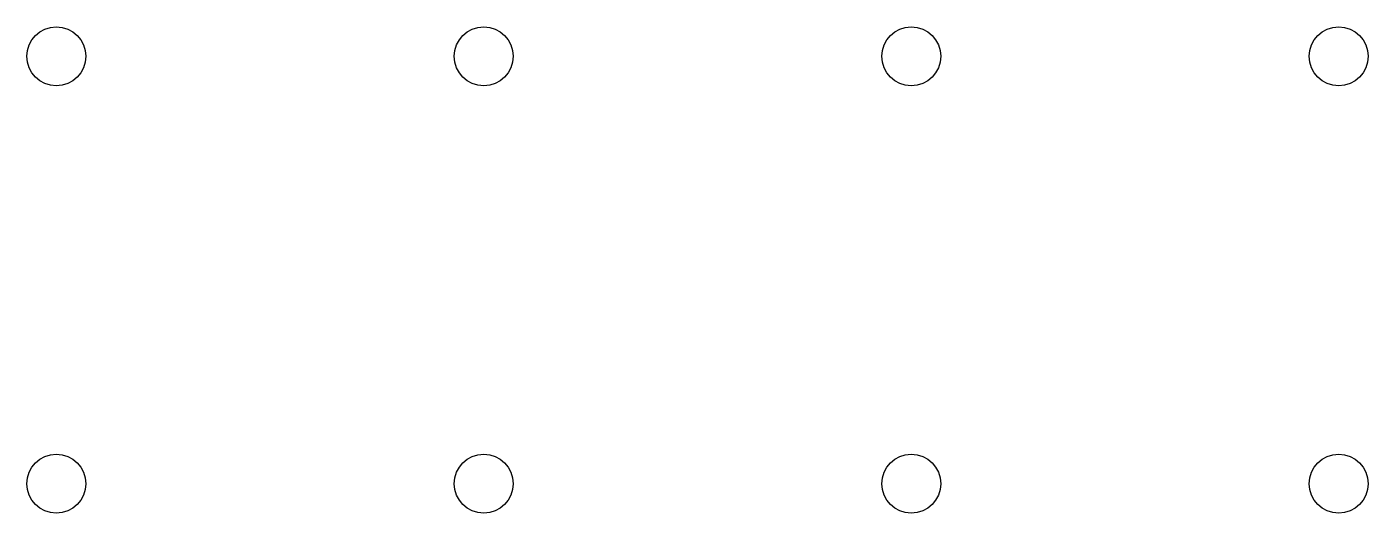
# Model space of a CAD drawing. Extents: x 0.21 to 3.35, y 0.3 to 2.56.
# Drawn here: x 1.3781 to 1.6919, y 0.4011 to 0.5149 of the extents above; entities that cross this region are included whole.
import ezdxf

# ---------------------------------------------------------------- set-up
doc = ezdxf.new("R2010")
doc.units = 0
doc.header["$MEASUREMENT"] = 0
doc.layers.add('BLACK', color=7, linetype='CONTINUOUS')

msp = doc.modelspace()

# ---------------------------------------------------------------- linework, layer by layer
at = {"layer": 'BLACK'}
for centre in [(1.385, 0.508), (1.485, 0.508), (1.585, 0.508), (1.685, 0.508), (1.385, 0.408), (1.485, 0.408), (1.585, 0.408), (1.685, 0.408)]:
    msp.add_circle(centre, 0.00689, dxfattribs=at)

doc.saveas('drawing.dxf')
